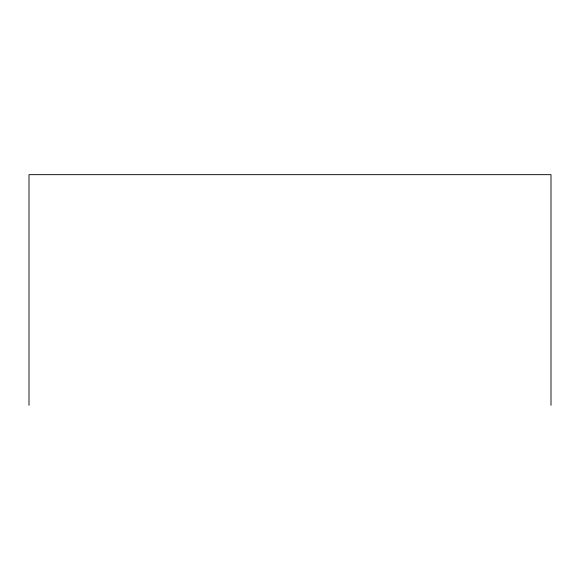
<?xml version="1.0" encoding="UTF-8"?>
<svg xmlns="http://www.w3.org/2000/svg" width="580" height="580" viewBox="0 0 580 580"><rect width="100%" height="100%" fill="white"/><g stroke="black" fill="none" stroke-linecap="round" stroke-linejoin="round"><path stroke-width="0.87" d="M551 405.333L551 174.667L29 174.667L29 405.333"/></g></svg>
